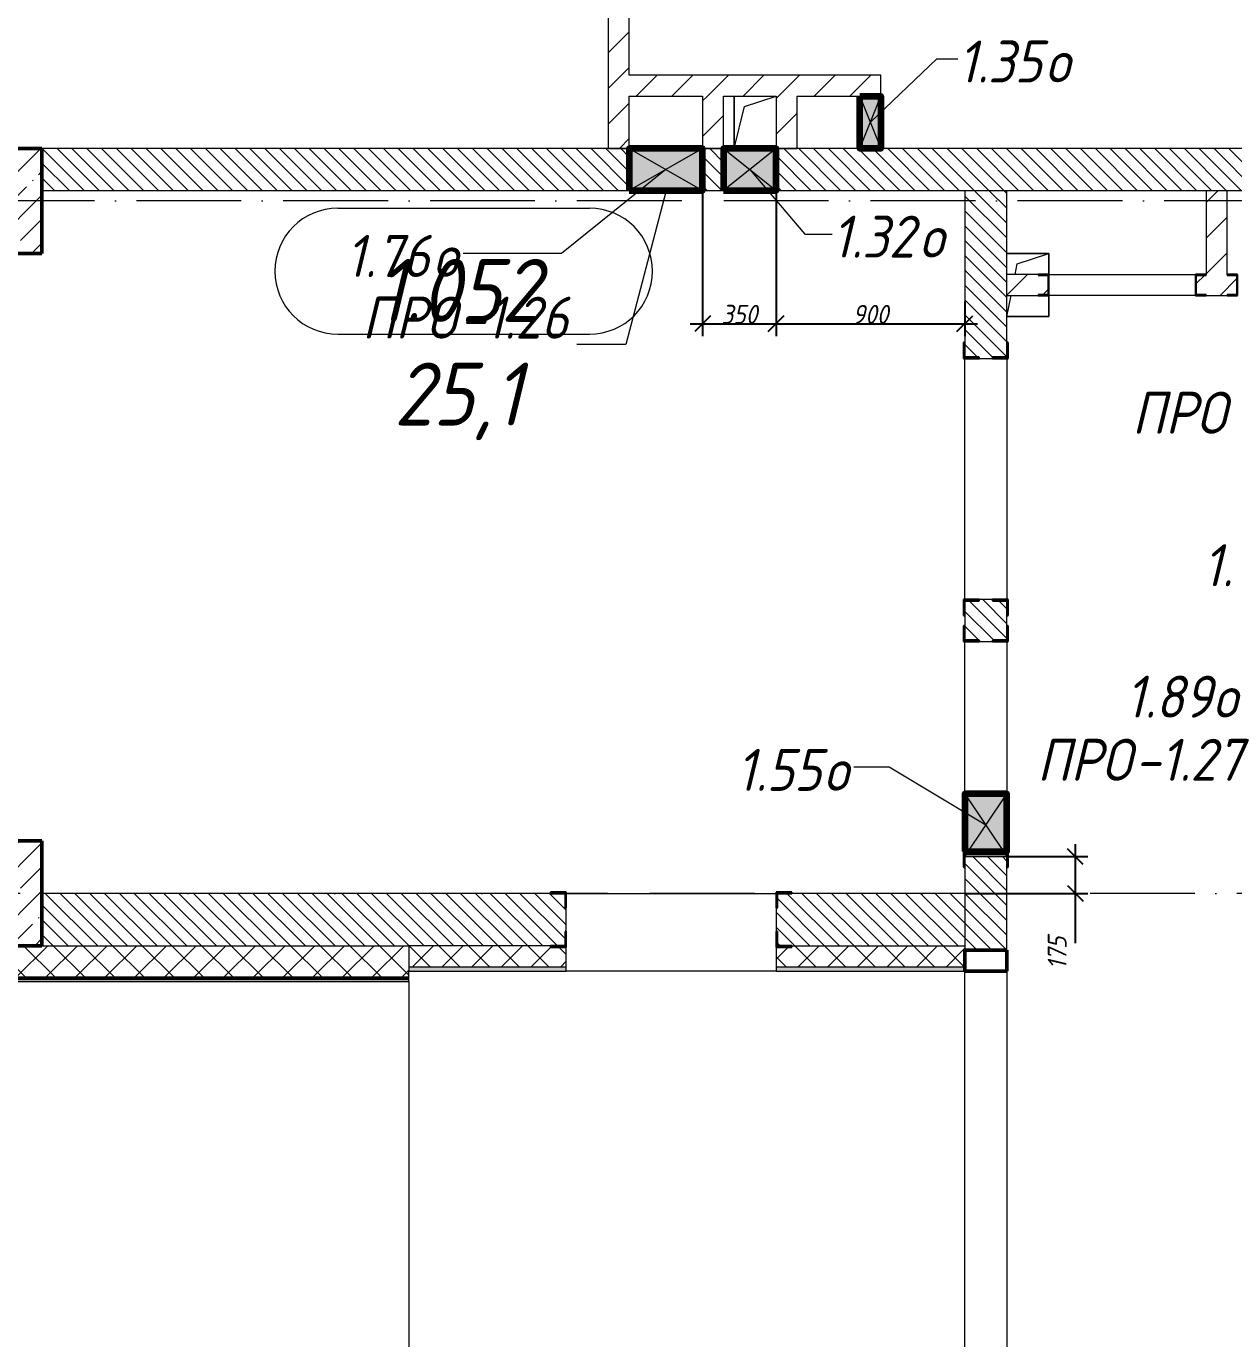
# Model space of a CAD drawing. Header units: millimetres. Extents: x -356862 to 418287, y 0 to 839748.
# Drawn here: x -178540 to -172783, y 530174 to 536430 of the extents above; entities that cross this region are included whole.
import ezdxf

# ---------------------------------------------------------------- set-up
doc = ezdxf.new("R2010")
doc.units = ezdxf.units.MM
doc.linetypes.add('50_200_ШТРИХ_1Т_ш5_п1_п1_', pattern=[700, 500, -100, 0, -100])
for name, color, linetype, lineweight in [('9.7) Заделка 956 шт', 6, 'Continuous', 158), ('A-____-____-DIMS', 7, 'Continuous', 9), ('A-DETL-GENF-OTLN', 7, 'Continuous', 9), ('A-FLOR-____-OTLN', 7, 'Continuous', 9), ('A-GENM-____-IDEN', 7, 'Continuous', 9), ('A-GENM-____-MCUT', 7, 'Continuous', 25), ('A-GENM-____-OTLN', 7, 'Continuous', 9), ('A-GENM-____-OTLN-1', 7, 'Continuous', 25), ('A-GLAZ-____-IDEN', 7, 'Continuous', 9), ('A-GLAZ-____-OTLN', 7, 'Continuous', 9), ('A-WALL-____-MCUT', 7, 'Continuous', 13), ('A-WALL-____-MCUT-1', 7, 'Continuous', 9), ('A-WALL-____-OTLN', 7, 'Continuous', 9), ('A-WALL-____-PATT-1', 7, 'Continuous', 9), ('A-WALL-FNSH-MCUT-1', 7, 'Continuous', 9), ('I-WALL-____-OTLN', 7, 'Continuous', 9), ('S-COLS-____-MCUT', 7, 'Continuous', 50), ('S-COLS-____-OTLN', 7, 'Continuous', 9), ('S-GRID-____-OTLN-1', 7, '50_200_ШТРИХ_1Т_ш5_п1_п1_', 9)]:
    doc.layers.add(name, color=color, linetype=linetype, lineweight=lineweight)
doc.layers.add('A-AREA-IDEN-1', color=7, linetype='Continuous', lineweight=9, true_color=0x000000)
doc.layers.add('A-WALL-____-PATT-2', color=7, linetype='Continuous', lineweight=9, true_color=0x787878)
doc.styles.add('ISOCPEUR_I', font='isocpeui.ttf', dxfattribs={"width": 0.9, "height": 2.5})
doc.styles.add('ISOCPEUR_I_11', font='isocpeui.ttf', dxfattribs={"width": 0.9, "height": 200})
doc.styles.add('ISOCPEUR_I_7', font='isocpeui.ttf', dxfattribs={"width": 0.9, "height": 90})
doc.dimstyles.new('ISO-1_8_0_9К_СРЕДНИЙ_Кладочные_1', dxfattribs={"dimscale": 304.8, "dimtxt": 89.638306, "dimasz": 0.246063, "dimexe": 0.19685, "dimexo": 0, "dimgap": 0, "dimtad": 1, "dimdec": 3, "dimrnd": 0.001, "dimdsep": 46, "dimtxsty": 'ISOCPEUR_I_7', "dimblk1": 'OBLIQUE', "dimblk2": 'OBLIQUE', "dimsah": 1, "dimcen": 0.09, "dimdle": 0.19685, "dimazin": 0, "dimtfac": 1, "dimtdec": 4, "dimtix": 1, "dimtmove": 0, "dimatfit": 3, "dimfxl": 1, "dimtvp": 1, "dimtolj": 1, "dimtzin": 0, "dimarcsym": 2})
doc.dimstyles.new('ISO-1_8_0_9К_СРЕДНИЙ_Кладочные_2', dxfattribs={"dimscale": 304.8, "dimtxt": 89.638306, "dimasz": 0.246063, "dimexe": 0.19685, "dimexo": 0, "dimgap": 0, "dimtad": 1, "dimdec": 3, "dimrnd": 0.001, "dimdsep": 46, "dimtxsty": 'ISOCPEUR_I_7', "dimblk1": 'OBLIQUE', "dimblk2": 'OBLIQUE', "dimsah": 1, "dimcen": 0.09, "dimdle": 0.19685, "dimazin": 0, "dimtfac": 1, "dimtdec": 4, "dimtix": 1, "dimtmove": 1, "dimatfit": 3, "dimfxl": 1, "dimtvp": 1, "dimtolj": 1, "dimtzin": 0, "dimarcsym": 2})
pattern_1 = [(45, (-176515.07, 459015.94), (-70.71068, 70.71068), []), (135, (-176515.07, 459015.94), (-70.71068, -70.71068), [])]
pattern_2 = [(135, (-176515.067, 459015.94), (-35.35534, -35.35534), [])]
pattern_3 = [(45, (-176515.07, 459015.94), (-84.85281, 84.85281), [])]

# ---------------------------------------------------------------- blocks, each defined once
blk = doc.blocks.new('BSC_Колонна _Прямоугольная - 500х500-V30-АР1_План отверстий 1 этажа в осях 1-64_Ю-ЯЯ')
at = {"layer": 'S-COLS-____-OTLN'}
h = blk.add_hatch(dxfattribs=at)
h.set_pattern_fill('FP_36', color=256, style=0, pattern_type=2)
h.set_pattern_definition([(45, (2200, -76581.04), (-114.04925, 114.04925), []), (45, (2314.05, -76581.04), (-114.04925, 114.04925), [201.613, -40.323, 3.353, -36.97])])
h.paths.add_polyline_path([(-250, -250), (250, -250), (250, 250), (-250, 250), (-250, 16.6)], flags=0)
at = {"layer": 'S-COLS-____-MCUT'}
for p, q in [((250, 250), (-250, 250)), ((-250, 250), (-250, -250)), ((250, -250), (250, 250)), ((-250, -250), (250, -250))]:
    blk.add_line(p, q, dxfattribs=at)
blk = doc.blocks.new('BSC_Колонна _Прямоугольная - 500х500-V36-АР1_План отверстий 1 этажа в осях 1-64_Ю-ЯЯ')
at = {"layer": 'S-COLS-____-OTLN'}
h = blk.add_hatch(dxfattribs=at)
h.set_pattern_fill('FP_42', color=256, style=0, pattern_type=2)
h.set_pattern_definition([(45, (2200, -73281.04), (-114.04925, 114.04925), []), (45, (2314.05, -73281.04), (-114.04925, 114.04925), [201.613, -40.323, 3.353, -36.97])])
h.paths.add_polyline_path([(-250, -250), (250, -250), (250, 250), (-250, 250), (-250, 87.7)], flags=0)
at = {"layer": 'S-COLS-____-MCUT'}
for p, q in [((250, 250), (-250, 250)), ((-250, 250), (-250, -250)), ((250, -250), (250, 250)), ((-250, -250), (250, -250))]:
    blk.add_line(p, q, dxfattribs=at)
blk = doc.blocks.new('Фахверк_СКБ_Уголок - 250_3600-27498263-АР1_План отверстий 1 этажа в осях 1-64_Ю-ЯЯ')
at = {"layer": 'A-GENM-____-MCUT'}
for p, q in [((200, 181), (125, 181)), ((125, 181), (125, 106)), ((131, 106), (131, 175)), ((131, 175), (200, 175)), ((200, 175), (200, 181)), ((125, 106), (131, 106)), ((131, -6), (125, -6)), ((125, -6), (125, -81)), ((131, -75), (131, -6)), ((125, -81), (200, -81)), ((200, -75), (131, -75)), ((200, -81), (200, -75))]:
    blk.add_line(p, q, dxfattribs=at)
blk = doc.blocks.new('Фахверк_СКБ_Уголок - 200_4010_1-27904896-АР1_План отверстий 1 этажа в осях 1-64_Ю-ЯЯ')
at = {"layer": 'A-GENM-____-MCUT'}
for p, q in [((200, 156), (125, 156)), ((125, 156), (125, 81)), ((131, 81), (131, 150)), ((131, 150), (200, 150)), ((200, 150), (200, 156)), ((125, 81), (131, 81)), ((131, 19), (125, 19)), ((125, 19), (125, -56)), ((131, -50), (131, 19)), ((125, -56), (200, -56)), ((200, -50), (131, -50)), ((200, -56), (200, -50))]:
    blk.add_line(p, q, dxfattribs=at)
blk = doc.blocks.new('154_Стойка_СКБ_Уголок - СМ-2230_200-28216496-АР1_План отверстий 1 этажа в осях 1-64_Ю-ЯЯ')
at = {"layer": 'A-GENM-____-MCUT'}
for p, q in [((125, 156), (125, 81)), ((200, 156), (125, 156)), ((131, 81), (131, 150)), ((131, 150), (200, 150)), ((200, 150), (200, 156)), ((125, 81), (131, 81)), ((131, 19), (125, 19)), ((125, 19), (125, -56)), ((131, -50), (131, 19)), ((125, -56), (200, -56)), ((200, -50), (131, -50)), ((200, -56), (200, -50))]:
    blk.add_line(p, q, dxfattribs=at)
blk = doc.blocks.new('154_Стойка_СКБ_Уголок - СМ-2930_200-28217172-АР1_План отверстий 1 этажа в осях 1-64_Ю-ЯЯ')
at = {"layer": 'A-GENM-____-MCUT'}
for p, q in [((125, 156), (125, 150)), ((200, 156), (125, 156)), ((150, 150), (200, 150)), ((200, 150), (200, 156)), ((125, -50), (125, -56)), ((125, -56), (200, -56)), ((200, -50), (150, -50)), ((200, -56), (200, -50))]:
    blk.add_line(p, q, dxfattribs=at)
blk = doc.blocks.new('AR_Отверстие прямоугольное _в плите_ - AR_Отверстие прямоугольное _в плите_-30512088-АР1_План отверстий 1 этажа в осях 1-64_Ю-ЯЯ')
at = {"layer": 'A-GENM-____-OTLN'}
for p, q in [((100, 150), (-100, 150)), ((-50, 100), (100, 150)), ((100, 50), (100, 150)), ((-60, 50), (-50, 100)), ((-100, -150), (-80, -50)), ((100, -150), (100, -50)), ((-100, -150), (100, -150))]:
    blk.add_line(p, q, dxfattribs=at)
blk = doc.blocks.new('AR_Отверстие прямоугольное _в плите_ - AR_Отверстие прямоугольное _в плите_-30552626-АР1_План отверстий 1 этажа в осях 1-64_Ю-ЯЯ')
at = {"layer": 'A-GENM-____-OTLN'}
for p, q in [((-100, 125), (-100, -125)), ((-100, -125), (-50, 75)), ((-50, 75), (100, 125))]:
    blk.add_line(p, q, dxfattribs=at)
blk = doc.blocks.new('BSC_Колонна _Прямоугольная1 - 200х100 _металл_-35284186-АР1_План отверстий 1 этажа в осях 1-64_Ю-ЯЯ')
at = {"layer": 'S-COLS-____-MCUT'}
for p, q in [((100, 50), (-100, 50)), ((-100, 50), (-100, -50)), ((100, -50), (100, 50)), ((-100, -50), (100, -50))]:
    blk.add_line(p, q, dxfattribs=at)
blk = doc.blocks.new('AR_Отверстие прямоугольное _в стене_ - AR_Отверстие прямоугольное _в стене__ОВ-36654590-АР1_План отверстий 1 этажа в осях 1-64_Ю-ЯЯ')
at = {"layer": 'A-GLAZ-____-OTLN'}
blk.add_hatch(color=256, dxfattribs=at).paths.add_polyline_path([(175, -100), (175, 100), (-175, 100), (-175, -100)], flags=0)
at = {"layer": 'A-DETL-GENF-OTLN'}
for p, q in [((-175, -100), (-175, 100)), ((-175, 100), (175, 100)), ((175, 100), (-175, -100)), ((-175, 100), (175, -100)), ((175, 100), (-175, 100)), ((-175, 100), (-175, -100)), ((175, 100), (175, -100)), ((175, -100), (175, 100)), ((175, -100), (-175, -100)), ((-175, -100), (175, -100))]:
    blk.add_line(p, q, dxfattribs=at)
blk = doc.blocks.new('AR_Отверстие прямоугольное _в стене__БезПР - AR_Отверстие прямоугольное _в стене__БезПР-36428146-АР1_План отверстий 1 этажа в осях 1-64_Ю-ЯЯ')
at = {"layer": 'A-GLAZ-____-OTLN'}
blk.add_hatch(color=256, dxfattribs=at).paths.add_polyline_path([(-125, -50), (125, -50), (125, 50), (-125, 50)], flags=0)
at = {"layer": 'A-DETL-GENF-OTLN'}
for p, q in [((-125, -50), (-125, 50)), ((-125, 50), (125, 50)), ((125, 50), (-125, -50)), ((-125, 50), (125, -50)), ((125, 50), (-125, 50)), ((-125, 50), (-125, -50)), ((125, 50), (125, -50)), ((125, -50), (125, 50)), ((125, -50), (-125, -50)), ((-125, -50), (125, -50))]:
    blk.add_line(p, q, dxfattribs=at)
blk = doc.blocks.new('AR_Отверстие прямоугольное _в стене__БезПР - AR_Отверстие прямоугольное _в стене__БезПР-36429053-АР1_План отверстий 1 этажа в осях 1-64_Ю-ЯЯ')
at = {"layer": 'A-GLAZ-____-OTLN'}
blk.add_hatch(color=256, dxfattribs=at).paths.add_polyline_path([(125, -100), (125, 100), (-125, 100), (-125, -100)], flags=0)
at = {"layer": 'A-DETL-GENF-OTLN'}
for p, q in [((-125, -100), (-125, 100)), ((-125, 100), (125, 100)), ((125, 100), (-125, -100)), ((-125, 100), (125, -100)), ((125, 100), (-125, 100)), ((-125, 100), (-125, -100)), ((125, 100), (125, -100)), ((125, -100), (125, 100)), ((125, -100), (-125, -100)), ((-125, -100), (125, -100))]:
    blk.add_line(p, q, dxfattribs=at)
blk = doc.blocks.new('AR_Отверстие прямоугольное _в стене__БезПР - AR_Отверстие прямоугольное _в стене__БезПР-36429184-АР1_План отверстий 1 этажа в осях 1-64_Ю-ЯЯ')
at = {"layer": 'A-GLAZ-____-OTLN'}
blk.add_hatch(color=256, dxfattribs=at).paths.add_polyline_path([(-150, -100), (150, -100), (150, 100), (-150, 100)], flags=0)
at = {"layer": 'A-DETL-GENF-OTLN'}
for p, q in [((-150, -100), (-150, 100)), ((-150, 100), (150, 100)), ((150, 100), (-150, -100)), ((-150, 100), (150, -100)), ((150, 100), (-150, 100)), ((-150, 100), (-150, -100)), ((150, 100), (150, -100)), ((150, -100), (150, 100)), ((150, -100), (-150, -100)), ((-150, -100), (150, -100))]:
    blk.add_line(p, q, dxfattribs=at)
blk = doc.blocks.new('154_Фахверк_СКБ_Швеллер - Тип_100_4010_1-36655149-АР1_План отверстий 1 этажа в осях 1-64_Ю-ЯЯ')
at = {"layer": 'A-GENM-____-MCUT'}
for p, q in [((175, 50), (125, 50)), ((125, 50), (125, -50)), ((128, 47), (175, 47)), ((128, -47), (128, 47)), ((175, 47), (175, 50)), ((125, -50), (175, -50)), ((175, -47), (128, -47)), ((175, -50), (175, -47))]:
    blk.add_line(p, q, dxfattribs=at)
blk = doc.blocks.new('_Oblique')
at = {"color": 0, "linetype": 'ByBlock', "lineweight": -2}
blk.add_line((-0.5, -0.5), (0.5, 0.5), dxfattribs=at)
blk = doc.blocks.new('*D13574')
at = {"layer": 'A-____-____-DIMS', "color": 0, "lineweight": -2, "transparency": 16777216}
for p, q in [((-175315.1, 535641), (-175315.1, 534951.9)), ((-174965.1, 535647), (-174965.1, 534951.9)), ((-175375.1, 535011.9), (-174905.1, 535011.9))]:
    blk.add_line(p, q, dxfattribs=at)
at = {"layer": 'Defpoints', "color": 0, "transparency": 16777216}
for p in [(-175315.1, 535641), (-174965.1, 535647), (-174965.1, 535011.9)]:
    blk.add_point(p, dxfattribs=at)
at = {"layer": 'A-____-____-DIMS', "color": 0, "lineweight": -2, "transparency": 16777216, "xscale": 75, "yscale": 75, "zscale": 75, "rotation": 180}
blk.add_blockref('_Oblique', (-175315.1, 535011.9), dxfattribs=at)
at = {"layer": 'A-____-____-DIMS', "color": 0, "lineweight": -2, "transparency": 16777216, "xscale": 75, "yscale": 75, "zscale": 75}
blk.add_blockref('_Oblique', (-174965.1, 535011.9), dxfattribs=at)
at = {"layer": 'A-____-____-DIMS', "color": 0, "transparency": 16777216, "insert": (-175140.1, 535056.9), "char_height": 90, "width": 409.578, "attachment_point": 5, "style": 'ISOCPEUR_I_7'}
blk.add_mtext('\\A1;350', dxfattribs=at)
blk = doc.blocks.new('*D13575')
at = {"layer": 'A-____-____-DIMS', "color": 0, "lineweight": -2, "transparency": 16777216}
for p, q in [((-174965.1, 535647), (-174965.1, 534951.9)), ((-174065.1, 535118), (-174065.1, 534951.9)), ((-175025.1, 535011.9), (-174005.1, 535011.9))]:
    blk.add_line(p, q, dxfattribs=at)
at = {"layer": 'Defpoints', "color": 0, "transparency": 16777216}
for p in [(-174965.1, 535647), (-174065.1, 535118), (-174065.1, 535011.9)]:
    blk.add_point(p, dxfattribs=at)
at = {"layer": 'A-____-____-DIMS', "color": 0, "lineweight": -2, "transparency": 16777216, "xscale": 75, "yscale": 75, "zscale": 75, "rotation": 180}
blk.add_blockref('_Oblique', (-174965.1, 535011.9), dxfattribs=at)
at = {"layer": 'A-____-____-DIMS', "color": 0, "lineweight": -2, "transparency": 16777216, "xscale": 75, "yscale": 75, "zscale": 75}
blk.add_blockref('_Oblique', (-174065.1, 535011.9), dxfattribs=at)
at = {"layer": 'A-____-____-DIMS', "color": 0, "transparency": 16777216, "insert": (-174515.1, 535056.9), "char_height": 90, "width": 409.578, "attachment_point": 5, "style": 'ISOCPEUR_I_7'}
blk.add_mtext('\\A1;900', dxfattribs=at)
blk = doc.blocks.new('*D13576')
at = {"layer": 'A-____-____-DIMS', "color": 0, "lineweight": -2, "transparency": 16777216}
for p, q in [((-173538.5, 532532), (-173538.5, 532297)), ((-173865.1, 532472), (-173478.5, 532472)), ((-174065.1, 532297), (-173478.5, 532297)), ((-173538.5, 532297), (-173538.5, 532059))]:
    blk.add_line(p, q, dxfattribs=at)
at = {"layer": 'Defpoints', "color": 0, "transparency": 16777216}
for p in [(-173865.1, 532472), (-174065.1, 532297), (-173538.5, 532297)]:
    blk.add_point(p, dxfattribs=at)
at = {"layer": 'A-____-____-DIMS', "color": 0, "lineweight": -2, "transparency": 16777216, "xscale": 75, "yscale": 75, "zscale": 75}
for p, rotation in [((-173538.5, 532472), 90), ((-173538.5, 532297), 270)]:
    blk.add_blockref('_Oblique', p, dxfattribs=dict(at, rotation=rotation))
at = {"layer": 'A-____-____-DIMS', "color": 0, "transparency": 16777216, "insert": (-173669.8, 531934.9), "char_height": 90, "width": 368.207, "attachment_point": 1, "rotation": 90, "line_spacing_factor": 1.149209, "style": 'ISOCPEUR_I_7'}
blk.add_mtext('\\A1;175', dxfattribs=at)
blk = doc.blocks.new('AAR_СКБ_Марка_помещения_1_5 ммп - Номер _ Площадь-27962135-АИ_План этажа_Стены_1')
at = {"layer": 'A-AREA-IDEN-1'}
for p, q in [((-2.987, 3), (3.013, 3)), ((-2.987, 0), (3.013, 0))]:
    blk.add_line(p, q, dxfattribs=at)
for centre, start, end in [((-2.987, 1.5), 90, 270), ((3.013, 1.5), 270, 90)]:
    blk.add_arc(centre, 1.5, start, end, dxfattribs=at)

msp = doc.modelspace()

# ---------------------------------------------------------------- hatches: boundary and pattern name
at = {"layer": 'A-WALL-____-PATT-1'}
h = msp.add_hatch(dxfattribs=at)
h.set_pattern_fill('FP_4', color=256, style=0, pattern_type=2)
h.set_pattern_definition(pattern_3)
h.paths.add_polyline_path([(-175765.0675, 535846.983), (-175665.0675, 535846.983), (-175665.0675, 539146.983), (-175765.0675, 539146.983), (-175765.0675, 538842.5904)], flags=0)
h = msp.add_hatch(dxfattribs=at)
h.set_pattern_fill('FP_4', color=256, style=0, pattern_type=2)
h.set_pattern_definition(pattern_3)
h.paths.add_polyline_path([(-174565.0675, 536096.983), (-174465.0675, 536096.983), (-174465.0675, 536196.983), (-175665.0675, 536196.983), (-175665.0675, 536096.983), (-174865.0675, 536096.983)], flags=0)
h = msp.add_hatch(dxfattribs=at)
h.set_pattern_fill('FP_4', color=256, style=0, pattern_type=2)
h.set_pattern_definition(pattern_3)
h.paths.add_polyline_path([(-175215.0675, 535846.983), (-175215.0675, 536096.983), (-175315.0675, 536096.983), (-175315.0675, 535846.983)], flags=0)
h = msp.add_hatch(dxfattribs=at)
h.set_pattern_fill('FP_4', color=256, style=0, pattern_type=2)
h.set_pattern_definition(pattern_3)
h.paths.add_polyline_path([(-174965.0675, 535846.983), (-174865.0675, 535846.983), (-174865.0675, 536096.983), (-174965.0675, 536096.983)], flags=0)
h = msp.add_hatch(dxfattribs=at)
h.set_pattern_fill('FP_6', color=256, style=0, pattern_type=2)
h.set_pattern_definition(pattern_2)
h.paths.add_polyline_path([(-171465.0675, 535646.983), (-171465.0675, 535846.983), (-174965.0675, 535846.983), (-174965.0675, 535646.983), (-172995.4749, 535646.983)], flags=0)
h.paths.add_polyline_path([(-175215.0675, 535646.983), (-175215.0675, 535846.983), (-175315.0675, 535846.983), (-175315.0675, 535646.983)], flags=0)
h.paths.add_polyline_path([(-175665.0675, 535646.983), (-175665.0675, 535846.983), (-178465.0675, 535846.983), (-178465.0675, 535646.983), (-176530.4762, 535646.983)], flags=0)
h = msp.add_hatch(dxfattribs=at)
h.set_pattern_fill('FP_6', color=256, style=0, pattern_type=2)
h.set_pattern_definition(pattern_2)
h.paths.add_polyline_path([(-173865.0675, 532046.983), (-173865.0675, 532471.983), (-174065.0675, 532471.983), (-174065.0675, 532046.983)], flags=0)
h.paths.add_polyline_path([(-173996.0675, 533496.983), (-173934.0675, 533496.983), (-173934.0675, 533502.983), (-173865.0675, 533502.983), (-173865.0675, 533690.983), (-173934.0675, 533690.983), (-173934.0675, 533696.983), (-173996.0675, 533696.983), (-173996.0675, 533690.983), (-174065.0675, 533690.983), (-174065.0675, 533502.983), (-173996.0675, 533502.983)], flags=0)
h.paths.add_polyline_path([(-173934.0675, 534846.983), (-173934.0675, 534852.983), (-173865.0675, 534852.983), (-173865.0675, 535646.983), (-174065.0675, 535646.983), (-174065.0675, 534852.983), (-173996.0675, 534852.983), (-173996.0675, 534846.983)], flags=0)
h = msp.add_hatch(dxfattribs=at)
h.set_pattern_fill('FP_4', color=256, style=0, pattern_type=2)
h.set_pattern_definition(pattern_3)
h.paths.add_polyline_path([(-172815.0675, 535246.983), (-172815.0675, 535646.983), (-172915.0675, 535646.983), (-172915.0675, 535246.983)], flags=0)
h = msp.add_hatch(dxfattribs=at)
h.set_pattern_fill('FP_4', color=256, style=0, pattern_type=2)
h.set_pattern_definition(pattern_3)
h.paths.add_polyline_path([(-171865.0675, 535146.983), (-171865.0675, 535246.983), (-172015.0675, 535246.983), (-172015.0675, 535243.983), (-172062.0675, 535243.983), (-172062.0675, 535149.983), (-172015.0675, 535149.983), (-172015.0675, 535146.983), (-171965.0675, 535146.983)], flags=0)
h.paths.add_polyline_path([(-173715.0675, 535146.983), (-173715.0675, 535149.983), (-173668.0675, 535149.983), (-173668.0675, 535243.983), (-173715.0675, 535243.983), (-173715.0675, 535246.983), (-173865.0675, 535246.983), (-173865.0675, 535146.983)], flags=0)
h.paths.add_polyline_path([(-172815.0675, 535146.983), (-172815.0675, 535149.983), (-172768.0675, 535149.983), (-172768.0675, 535243.983), (-172815.0675, 535243.983), (-172815.0675, 535246.983), (-172915.0675, 535246.983), (-172915.0675, 535243.983), (-172962.0675, 535243.983), (-172962.0675, 535149.983), (-172915.0675, 535149.983), (-172915.0675, 535146.983)], flags=0)
h = msp.add_hatch(dxfattribs=at)
h.set_pattern_fill('FP_6', color=256, style=0, pattern_type=2)
h.set_pattern_definition(pattern_2)
h.paths.add_polyline_path([(-174959.0675, 532046.983), (-174065.0675, 532046.983), (-174065.0675, 532296.983), (-174959.0675, 532296.983), (-174959.0675, 532227.983), (-174965.0675, 532227.983), (-174965.0675, 532115.983), (-174959.0675, 532115.983)], flags=0)
h.paths.add_polyline_path([(-176040.0675, 532046.983), (-175971.0675, 532046.983), (-175971.0675, 532115.983), (-175965.0675, 532115.983), (-175965.0675, 532227.983), (-175971.0675, 532227.983), (-175971.0675, 532296.983), (-178465.0675, 532296.983), (-178465.0675, 532046.983), (-176530.4762, 532046.983)], flags=0)
h = msp.add_hatch(dxfattribs=at)
h.set_pattern_fill('FP_1', color=256, style=0, pattern_type=2)
h.set_pattern_definition(pattern_1)
h.paths.add_polyline_path([(-178965.0675, 531896.983), (-176715.0675, 531896.983), (-176715.0675, 532046.983), (-179115.0675, 532046.983), (-179115.0675, 531896.983)], flags=0)
h = msp.add_hatch(dxfattribs=at)
h.set_pattern_fill('FP_1', color=256, style=0, pattern_type=2)
h.set_pattern_definition(pattern_1)
h.paths.add_polyline_path([(-174065.0675, 531946.983), (-174065.0675, 532046.983), (-174890.0675, 532046.983), (-174890.0675, 532040.983), (-174965.0675, 532040.983), (-174965.0675, 531946.983)], flags=0)
h.paths.add_polyline_path([(-176715.0675, 531946.983), (-175965.0675, 531946.983), (-175965.0675, 532040.983), (-176040.0675, 532040.983), (-176040.0675, 532046.983), (-176715.0675, 532046.983)], flags=0)
h = msp.add_hatch(dxfattribs=at)
h.set_pattern_fill('FP_6', color=256, style=0, pattern_type=2)
h.set_pattern_definition(pattern_2)
h.paths.add_polyline_path([(-174065.0675, 526696.983), (-173865.0675, 526696.983), (-173865.0675, 526716.983), (-174065.0675, 526716.983)], flags=0)
h.paths.add_polyline_path([(-173865.0675, 532026.983), (-173865.0675, 532046.983), (-174065.0675, 532046.983), (-174065.0675, 532026.983), (-174031.7341, 532026.983)], flags=0)
at = {"layer": 'A-WALL-____-PATT-2'}
h = msp.add_hatch(dxfattribs=at)
h.set_pattern_fill('FP_185', color=256, style=0, pattern_type=2)
h.set_pattern_definition([(0, (-176515.067, 459015.94), (81.28, 20.32), [3.353, -57.607, 3.353, -57.607, -325.12]), (0, (-176515.067, 459015.94), (81.28, 20.32), [-121.92, 3.353, -118.567, 3.353, -57.607, -142.24]), (0, (-176515.067, 459015.94), (81.28, 20.32), [-304.8, 3.353, -37.287, 3.353, -98.247]), (120, (-176484.587, 459026.1), (-58.237636, 60.230545), [3.353, -57.607, 3.353, -57.607, -325.12]), (120, (-176484.587, 459026.1), (-58.237636, 60.230545), [-121.92, 3.353, -118.567, 3.353, -57.607, -142.24]), (120, (-176484.587, 459026.1), (-58.237636, 60.230545), [-304.8, 3.353, -37.287, 3.353, -98.247]), (240, (-176474.427, 459066.74), (-23.042364, -80.550545), [3.353, -57.607, 3.353, -57.607, -325.12]), (240, (-176474.427, 459066.74), (-23.042364, -80.550545), [-121.92, 3.353, -118.567, 3.353, -57.607, -142.24]), (240, (-176474.427, 459066.74), (-23.042364, -80.550545), [-304.8, 3.353, -37.287, 3.353, -98.247])])
h.paths.add_polyline_path([(-174965.0675, 531926.983), (-174065.0675, 531926.983), (-174065.0675, 531946.983), (-174965.0675, 531946.983)], flags=0)
h.paths.add_polyline_path([(-175965.0675, 531926.983), (-175965.0675, 531946.983), (-176715.0675, 531946.983), (-176715.0675, 531926.983), (-176530.4762, 531926.983)], flags=0)

# ---------------------------------------------------------------- linework, layer by layer
at = {"layer": '9.7) Заделка 956 шт'}
for points in [[(-174565.0675, 536096.983), (-174465.0675, 536096.983), (-174465.0675, 535846.983), (-174565.0675, 535846.983)], [(-175665.0675, 535646.983), (-175315.0675, 535646.983), (-175315.0675, 535846.983), (-175665.0675, 535846.983)], [(-175215.0675, 535646.983), (-174965.0675, 535646.983), (-174965.0675, 535846.983), (-175215.0675, 535846.983)], [(-174065.0675, 532496.983), (-173865.0675, 532496.983), (-173865.0675, 532771.983), (-174065.0675, 532771.983)]]:
    msp.add_lwpolyline(points, close=True, dxfattribs=at)
at = {"layer": 'A-FLOR-____-OTLN'}
for p, q in [((-175165.0675, 535846.983), (-175165.0675, 536096.983)), ((-173865.0675, 535346.983), (-173665.0675, 535346.983)), ((-173665.0675, 535346.983), (-173665.0675, 535246.983)), ((-173665.0675, 535146.983), (-173665.0675, 535046.983)), ((-173665.0675, 535046.983), (-173865.0675, 535046.983)), ((-176715.0675, 531876.983), (-176715.0675, 526846.983))]:
    msp.add_line(p, q, dxfattribs=at)
at = {"layer": 'A-GENM-____-IDEN'}
for p, q in [((-175490.0675, 535640.983), (-175681.7373, 534913.6865)), ((-175681.7373, 534913.6865), (-175915.0675, 534913.6865))]:
    msp.add_line(p, q, dxfattribs=at)
at = {"layer": 'A-GLAZ-____-IDEN'}
for p, q in [((-174515.0675, 535971.983), (-174197.9514, 536274.2228)), ((-174197.9514, 536274.2228), (-174097.8533, 536274.2228)), ((-175490.0675, 535746.983), (-175988.4356, 535347.2038)), ((-175090.0675, 535746.983), (-174827.9413, 535439.3729)), ((-174827.9413, 535439.3729), (-174698.0988, 535439.3729)), ((-175988.4356, 535347.2038), (-176456.8685, 535347.2038)), ((-174425.3096, 532898.0013), (-174594.2999, 532898.0013)), ((-173965.0675, 532621.983), (-174425.3096, 532898.0013))]:
    msp.add_line(p, q, dxfattribs=at)
at = {"layer": 'A-WALL-____-MCUT'}
for p, q in [((-175665.0675, 535846.983), (-178465.0675, 535846.983)), ((-175215.0675, 535846.983), (-175315.0675, 535846.983)), ((-174565.0675, 535846.983), (-174965.0675, 535846.983)), ((-171465.0675, 535846.983), (-174465.0675, 535846.983)), ((-178465.0675, 535646.983), (-175665.0675, 535646.983)), ((-175315.0675, 535646.983), (-175215.0675, 535646.983)), ((-174965.0675, 535646.983), (-171465.0675, 535646.983)), ((-174065.0675, 535646.983), (-174065.0675, 534921.983)), ((-173865.0675, 534921.983), (-173865.0675, 535646.983)), ((-173996.0675, 534846.983), (-173934.0675, 534846.983)), ((-173934.0675, 533696.983), (-173996.0675, 533696.983)), ((-174065.0675, 533621.983), (-174065.0675, 533571.983)), ((-173865.0675, 533571.983), (-173865.0675, 533621.983)), ((-173996.0675, 533496.983), (-173934.0675, 533496.983)), ((-174065.0675, 532421.983), (-174065.0675, 532026.983)), ((-173865.0675, 532026.983), (-173865.0675, 532421.983)), ((-176040.0675, 532296.983), (-178465.0675, 532296.983)), ((-174065.0675, 532296.983), (-174890.0675, 532296.983)), ((-175965.0675, 532115.983), (-175965.0675, 532227.983)), ((-174965.0675, 532227.983), (-174965.0675, 532115.983)), ((-178465.0675, 532046.983), (-176715.0675, 532046.983)), ((-176715.0675, 532046.983), (-176715.0675, 531946.983)), ((-175965.0675, 531946.983), (-175965.0675, 532040.983)), ((-174965.0675, 532040.983), (-174965.0675, 531946.983)), ((-176715.0675, 531946.983), (-175965.0675, 531946.983)), ((-174965.0675, 531946.983), (-174065.0675, 531946.983))]:
    msp.add_line(p, q, dxfattribs=at)
at = {"layer": 'A-WALL-____-MCUT-1'}
for p, q in [((-176040.0675, 532046.983), (-176715.0675, 532046.983)), ((-174890.0675, 532046.983), (-174065.0675, 532046.983)), ((-176715.0675, 531896.983), (-176715.0675, 531926.983)), ((-176715.0675, 531890.983), (-178965.0675, 531890.983)), ((-176715.0675, 531884.983), (-178965.0675, 531884.983))]:
    msp.add_line(p, q, dxfattribs=at)
at = {"layer": 'A-WALL-____-OTLN'}
msp.add_line((-174965.0675, 531926.983), (-175965.0675, 531926.983), dxfattribs=at)
at = {"layer": 'A-WALL-FNSH-MCUT-1'}
for p, q in [((-175765.0675, 539146.983), (-175765.0675, 535846.983)), ((-175665.0675, 536196.983), (-175665.0675, 539046.983)), ((-174465.0675, 536196.983), (-175665.0675, 536196.983)), ((-174465.0675, 536096.983), (-174465.0675, 536196.983)), ((-175665.0675, 535846.983), (-175665.0675, 536096.983)), ((-175665.0675, 536096.983), (-175315.0675, 536096.983)), ((-175315.0675, 536096.983), (-175315.0675, 535846.983)), ((-175215.0675, 536096.983), (-174965.0675, 536096.983)), ((-175215.0675, 535846.983), (-175215.0675, 536096.983)), ((-174965.0675, 536096.983), (-174965.0675, 535846.983)), ((-174865.0675, 536096.983), (-174565.0675, 536096.983)), ((-174865.0675, 535846.983), (-174865.0675, 536096.983)), ((-175765.0675, 535846.983), (-175665.0675, 535846.983)), ((-175315.0675, 535846.983), (-175215.0675, 535846.983)), ((-174965.0675, 535846.983), (-174865.0675, 535846.983)), ((-172915.0675, 535646.983), (-172915.0675, 535246.983)), ((-172815.0675, 535246.983), (-172815.0675, 535646.983)), ((-173715.0675, 535246.983), (-173865.0675, 535246.983)), ((-173865.0675, 535146.983), (-173715.0675, 535146.983)), ((-172915.0675, 535146.983), (-172815.0675, 535146.983)), ((-176715.0675, 531946.983), (-176715.0675, 531926.983)), ((-176715.0675, 531926.983), (-175965.0675, 531926.983)), ((-175965.0675, 531926.983), (-175965.0675, 531946.983)), ((-174965.0675, 531946.983), (-174965.0675, 531926.983)), ((-174965.0675, 531926.983), (-174065.0675, 531926.983)), ((-176715.0675, 531896.983), (-178965.0675, 531896.983)), ((-178965.0675, 531876.983), (-176715.0675, 531876.983)), ((-176715.0675, 531876.983), (-176715.0675, 531896.983))]:
    msp.add_line(p, q, dxfattribs=at)
at = {"layer": 'I-WALL-____-OTLN'}
for p, q in [((-173665.0675, 535246.983), (-172965.0675, 535246.983)), ((-172965.0675, 535146.983), (-173665.0675, 535146.983)), ((-174065.0675, 533696.983), (-174065.0675, 534846.983)), ((-173865.0675, 534846.983), (-173865.0675, 533696.983)), ((-174065.0675, 532771.983), (-174065.0675, 533496.983)), ((-173865.0675, 533496.983), (-173865.0675, 532771.983)), ((-175965.0675, 532296.983), (-174965.0675, 532296.983)), ((-174065.0675, 526816.983), (-174065.0675, 531926.983)), ((-173865.0675, 531926.983), (-173865.0675, 526816.983))]:
    msp.add_line(p, q, dxfattribs=at)
at = {"layer": 'S-GRID-____-OTLN-1'}
for p, q in [((-143910.0675, 535596.983), (-181183.8377, 535596.983)), ((-151965.0675, 532296.983), (-181183.8377, 532296.983))]:
    msp.add_line(p, q, dxfattribs=at)

# ---------------------------------------------------------------- block references
at = {"layer": 'A-AREA-IDEN-1', "xscale": 199.9999999999999, "yscale": 199.9999999999999, "zscale": 199.9999999999999}
msp.add_blockref('AAR_СКБ_Марка_помещения_1_5 ммп - Номер _ Площадь-27962135-АИ_План этажа_Стены_1', (-176456.9147, 534962.4242), dxfattribs=at)
at = {"layer": 'A-GENM-____-OTLN'}
for name, p in [('AR_Отверстие прямоугольное _в плите_ - AR_Отверстие прямоугольное _в плите_-30552626-АР1_План отверстий 1 этажа в осях 1-64_Ю-ЯЯ', (-175065.0675, 535971.983)), ('AR_Отверстие прямоугольное _в плите_ - AR_Отверстие прямоугольное _в плите_-30512088-АР1_План отверстий 1 этажа в осях 1-64_Ю-ЯЯ', (-173765.0675, 535196.983))]:
    msp.add_blockref(name, p, dxfattribs=at)
at = {"layer": 'A-GENM-____-OTLN-1'}
for name, p, rotation in [('154_Фахверк_СКБ_Швеллер - Тип_100_4010_1-36655149-АР1_План отверстий 1 этажа в осях 1-64_Ю-ЯЯ', (-173540.0675, 535196.983), 180), ('154_Фахверк_СКБ_Швеллер - Тип_100_4010_1-36655149-АР1_План отверстий 1 этажа в осях 1-64_Ю-ЯЯ', (-172640.0675, 535196.983), 180), ('154_Стойка_СКБ_Уголок - СМ-2230_200-28216496-АР1_План отверстий 1 этажа в осях 1-64_Ю-ЯЯ', (-173915.0675, 534721.983), 89.99999999999991), ('Фахверк_СКБ_Уголок - 200_4010_1-27904896-АР1_План отверстий 1 этажа в осях 1-64_Ю-ЯЯ', (-174015.0675, 533821.983), 269.9999999999999), ('Фахверк_СКБ_Уголок - 200_4010_1-27904896-АР1_План отверстий 1 этажа в осях 1-64_Ю-ЯЯ', (-173915.0675, 533371.983), 89.99999999999991), ('154_Стойка_СКБ_Уголок - СМ-2930_200-28217172-АР1_План отверстий 1 этажа в осях 1-64_Ю-ЯЯ', (-174015.0675, 532621.983), 269.9999999999999), ('Фахверк_СКБ_Уголок - 250_3600-27498263-АР1_План отверстий 1 этажа в осях 1-64_Ю-ЯЯ', (-175840.0675, 532221.983), 180)]:
    msp.add_blockref(name, p, dxfattribs=dict(at, rotation=rotation))
for name, p in [('154_Фахверк_СКБ_Швеллер - Тип_100_4010_1-36655149-АР1_План отверстий 1 этажа в осях 1-64_Ю-ЯЯ', (-173090.0675, 535196.983)), ('Фахверк_СКБ_Уголок - 250_3600-27498263-АР1_План отверстий 1 этажа в осях 1-64_Ю-ЯЯ', (-175090.0675, 532121.983))]:
    msp.add_blockref(name, p, dxfattribs=at)
at = {"layer": 'A-GLAZ-____-OTLN', "rotation": 89.99999999999991}
for name, p in [('AR_Отверстие прямоугольное _в стене__БезПР - AR_Отверстие прямоугольное _в стене__БезПР-36428146-АР1_План отверстий 1 этажа в осях 1-64_Ю-ЯЯ', (-174515.0675, 535971.983)), ('AR_Отверстие прямоугольное _в стене__БезПР - AR_Отверстие прямоугольное _в стене__БезПР-36429184-АР1_План отверстий 1 этажа в осях 1-64_Ю-ЯЯ', (-173965.0675, 532621.983))]:
    msp.add_blockref(name, p, dxfattribs=at)
at = {"layer": 'A-GLAZ-____-OTLN'}
for name, p in [('AR_Отверстие прямоугольное _в стене_ - AR_Отверстие прямоугольное _в стене__ОВ-36654590-АР1_План отверстий 1 этажа в осях 1-64_Ю-ЯЯ', (-175490.0675, 535746.983)), ('AR_Отверстие прямоугольное _в стене__БезПР - AR_Отверстие прямоугольное _в стене__БезПР-36429053-АР1_План отверстий 1 этажа в осях 1-64_Ю-ЯЯ', (-175090.0675, 535746.983))]:
    msp.add_blockref(name, p, dxfattribs=at)
at = {"layer": 'S-COLS-____-OTLN'}
for name, p in [('BSC_Колонна _Прямоугольная - 500х500-V30-АР1_План отверстий 1 этажа в осях 1-64_Ю-ЯЯ', (-178715.0675, 535596.983)), ('BSC_Колонна _Прямоугольная - 500х500-V36-АР1_План отверстий 1 этажа в осях 1-64_Ю-ЯЯ', (-178715.0675, 532296.983)), ('BSC_Колонна _Прямоугольная1 - 200х100 _металл_-35284186-АР1_План отверстий 1 этажа в осях 1-64_Ю-ЯЯ', (-173965.0675, 531976.983))]:
    msp.add_blockref(name, p, dxfattribs=at)

# ---------------------------------------------------------------- texts
at = {"layer": 'A-AREA-IDEN-1', "char_height": 300, "attachment_point": 8, "line_spacing_factor": 1.139951, "style": 'ISOCPEUR_I'}
for s, insert, width in [('\\pxqc,t8.46667,16.93333,25.4,33.86667,42.33333,50.8,59.26667,67.73333,76.2,84.66667,93.13333,101.6,110.06667,118.53333,127,135.46667,143.93333,152.4,160.86667,169.33333,177.8,186.26667,194.73333,203.2,211.66667,220.13333,228.6,237.06667,245.53333,254,262.46667,270.93333;{1.052}', (-176482.3437, 535020.754), 900), ('\\pxqc,t8.46667,16.93333,25.4,33.86667,42.33333,50.8,59.26667,67.73333,76.2,84.66667,93.13333,101.6,110.06667,118.53333,127,135.46667,143.93333,152.4,160.86667,169.33333,177.8,186.26667,194.73333,203.2,211.66667,220.13333,228.6,237.06667,245.53333,254,262.46667,270.93333;{25,1}', (-176482.3437, 534456.8061), 702)]:
    msp.add_mtext(s, dxfattribs=dict(at, insert=insert, width=width))
at = {"layer": 'A-GENM-____-IDEN', "char_height": 200, "attachment_point": 1, "style": 'ISOCPEUR_I_11'}
for s, insert, width in [('ПРО', (-176938.9201, 535140.8026), 562.784625), ('-1.26', (-176474.5764, 535140.8026), 663.79725), ('ПРО', (-173268.1135, 534687.5758), 562.784625), ('ПРО', (-173720.3808, 533033.6174), 562.784625), ('-1.27', (-173256.037, 533033.6174), 663.79725)]:
    msp.add_mtext(s, dxfattribs=dict(at, insert=insert, width=width))
at = {"layer": 'A-GLAZ-____-IDEN', "char_height": 200, "attachment_point": 1, "style": 'ISOCPEUR_I_11'}
for s, insert, width in [('1.35', (-174097.8533, 536361.8374), 505.063125), ('\\fISOCPEUR|b0|i1|c204|p34|;\\W.9;о', (-173681.1345, 536361.8374), 158.734125), ('1.32', (-174698.0988, 535526.9875), 505.063125), ('\\fISOCPEUR|b0|i1|c204|p34|;\\W.9;о', (-174281.38, 535526.9875), 158.734125), ('1.76', (-177016.3201, 535434.8184), 505.063125), ('\\fISOCPEUR|b0|i1|c204|p34|;\\W.9;о', (-176599.6014, 535434.8184), 158.734125), ('1.17', (-172929.8452, 533960.809), 461.772), ('1.89', (-173298.7865, 533334.5975), 505.063125), ('\\fISOCPEUR|b0|i1|c204|p34|;\\W.9;о', (-172882.0678, 533334.5975), 158.734125), ('1.55', (-175153.7515, 532985.6159), 505.063125), ('\\fISOCPEUR|b0|i1|c204|p34|;\\W.9;о', (-174737.0327, 532985.6159), 158.734125)]:
    msp.add_mtext(s, dxfattribs=dict(at, insert=insert, width=width))

# ---------------------------------------------------------------- dimensions: what is measured, and where the dimension line sits
at = {"layer": 'A-____-____-DIMS'}
for base, p1, p2, override, picture, middle in [((-174965.0675, 535011.893), (-175315.0675, 535640.983), (-174965.0675, 535646.983), {"dimpost": '<>', "dimfxl": 350.051425}, '*D13574', (-175140.0675, 535056.893)), ((-174065.0675, 535011.893), (-174965.0675, 535646.983), (-174065.0675, 535117.9591), {"dimpost": '<>', "dimfxl": 1043.966612}, '*D13575', (-174515.0675, 535056.893))]:
    dim = msp.add_linear_dim(base=base, p1=p1, p2=p2, dimstyle='ISO-1_8_0_9К_СРЕДНИЙ_Кладочные_2', override=override, dxfattribs=at)
    dim.commit()
    dim.dimension.update_dxf_attribs({"geometry": picture, "text_midpoint": middle})
dim = msp.add_linear_dim(base=(-173538.4778, 532296.983), p1=(-173865.0675, 532471.983), p2=(-174065.0675, 532296.983), angle=90, dimstyle='ISO-1_8_0_9К_СРЕДНИЙ_Кладочные_1', override={"dimpost": '<>', "dimfxl": 265.753645}, dxfattribs=at)
dim.commit()
dim.dimension.update_dxf_attribs({"geometry": '*D13576', "text_midpoint": (-173609.7823, 532058.9564), "dimtype": 160, "text_rotation": 90})

doc.saveas('drawing.dxf')
